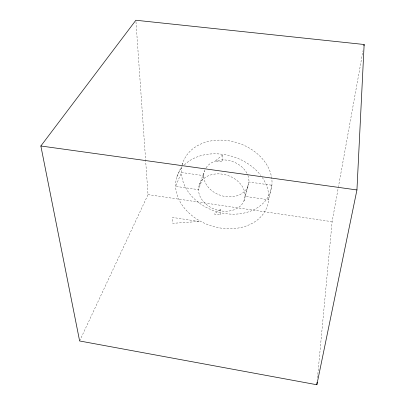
<?xml version="1.0" encoding="UTF-8"?>
<svg xmlns="http://www.w3.org/2000/svg" width="405" height="405" viewBox="0 0 405 405"><rect width="100%" height="100%" fill="white"/><g stroke="black" fill="none" stroke-linecap="round" stroke-linejoin="round"><path stroke-width="0.3" stroke-dasharray="2.02 1.52" d="M317.5 377.825L332.125 221.707L338.19 188.133M338.307 187.51L363.017 50.721M243.942 200.976A23.733 18.103 17.8 0 0 216.817 173.887A23.733 18.103 17.8 0 0 204.576 202.814A23.733 18.103 17.8 0 0 243.942 200.976L247.86 186.568M199.29 184.984L204.49 171.001M176.894 176.96L181.278 166.637M182.25 164.339L182.736 163.195M79.623 340.975L148.022 194.638L135.964 21.511M148.022 194.638L332.125 221.707M262.258 177.461A47.507 36.278 17.8 0 1 251.966 223.484A47.507 36.278 17.8 0 1 191.53 215.247A47.507 36.278 17.8 0 1 182.741 166.622M184.376 164.896A47.507 36.278 17.8 0 1 260.83 175.486M182.235 164.997A46.15 35.959 17.8 0 1 256.122 152.751A46.15 35.959 17.8 0 1 242.129 213.425A46.15 35.959 17.8 0 1 182.098 165.61M247.936 175.522A23.055 17.947 17.8 0 1 224.897 196.46A23.055 17.947 17.8 0 1 205.75 168.328M206.074 167.822A23.055 17.947 17.8 0 1 227.807 160.309A23.055 17.947 17.8 0 1 247.728 174.98M220.857 209.137L220.7 214.984L214.285 214.027L220.857 209.137M222.335 155.206L222.148 161.934L215.273 160.993L222.335 155.206M271.897 185.227L268.647 199.766L245.02 196.359L248.928 181.992L271.897 185.227M203.705 175.628L198.516 189.656L175.638 186.356L181.445 172.495L203.705 175.628M199.128 221.464L172.803 223.327L172.576 217.439L199.128 221.464"/><path stroke-width="0.61" d="M356.942 189.955L364.141 44.499L135.877 20.25L40.859 145.992L79.623 340.975L316.852 384.75L356.942 189.955L40.859 145.992M316.852 384.75L317.09 382.234M363.918 45.745L364.141 44.499"/></g></svg>
